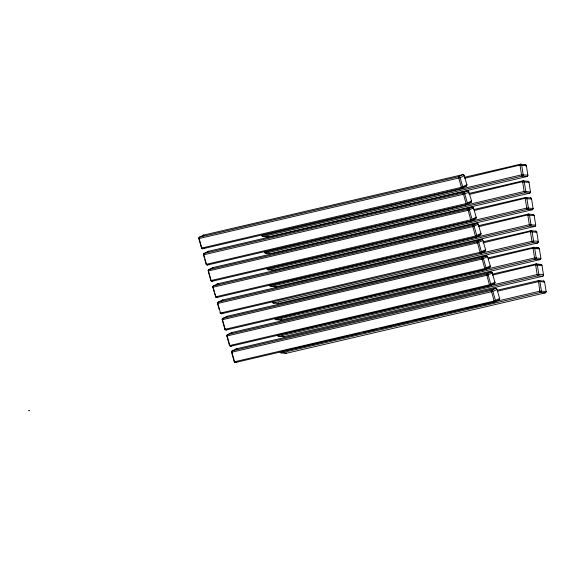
<?xml version="1.0" encoding="UTF-8"?>
<svg xmlns="http://www.w3.org/2000/svg" width="575" height="575" viewBox="0 0 575 575"><rect width="100%" height="100%" fill="white"/><g stroke="black" fill="none" stroke-linecap="round" stroke-linejoin="round"><path stroke-width="0.86" d="M526.096 165.535L525.909 165.923L525.952 165.463M201.811 248.206L199.058 238.165M206.49 264.45L203.737 254.409M211.169 280.693L208.416 270.66M215.848 296.937L213.095 286.903M220.527 313.188L217.774 303.147M225.213 329.432L222.453 319.391M229.892 345.676L227.139 335.635M234.571 361.919L231.818 351.886M463.831 175.152C465.419 175.821 460.338 177.546 458.505 178.085L198.641 238.639L199.446 238.201M204.132 254.452L203.32 254.89L463.184 194.328C465.017 193.782 470.091 192.079 468.51 191.396M472.938 207.712A1.215 0.568 76.9 0 1 473.038 207.999L473.196 207.64M496.592 288.866C498.173 289.548 493.098 291.252 491.266 291.798L231.423 352.324L232.214 351.922M262.121 235.714L521.525 174.843L528.008 175.181L527.649 175.353M264.723 252.332L524.134 191.461L530.452 191.913M267.332 268.949L526.736 208.078L533.219 208.416L532.86 208.596M269.941 285.567L529.345 224.703L535.663 225.148M272.543 302.191L272.73 301.796A1.215 0.568 76.9 0 0 273.506 303.039L278.199 303.507L537.424 243.031A1.215 0.568 76.9 0 0 537.833 242.485M275.152 318.809L317.673 308.538M277.754 335.426L277.941 335.038A1.215 0.568 76.9 0 0 278.717 336.282L283.41 336.742L542.635 276.266A1.215 0.568 76.9 0 0 543.044 275.727M280.363 352.051L280.55 351.656A1.215 0.568 76.9 0 0 281.319 352.899L286.019 353.366L545.237 292.883A1.215 0.568 76.9 0 0 545.653 292.344M544.338 281.872C545.855 282.886 540.169 280.902 538.279 281.685L497.662 291.158M458.735 177.682L461.488 187.723M463.414 193.926L466.167 203.967M468.1 210.177L470.853 220.211M472.779 226.421L475.532 236.454M477.458 242.664L480.211 252.698M482.137 258.908L484.89 268.949M486.817 275.152L489.569 285.193M491.496 291.403L494.248 301.437M520.317 164.96L464.737 178.25M522.919 181.585L469.071 194.465M525.528 198.202L474.267 210.479M528.13 214.82L478.601 226.694M530.739 231.438L482.935 242.909M533.341 248.062L488.132 258.923M535.95 264.68L492.466 275.145M538.552 281.297L539.767 291.18A1.215 0.568 76.9 0 0 540.536 292.423L545.237 292.883A1.215 1.057 -84.4 0 0 546.099 291.453L544.604 281.958A1.215 1.057 -84.4 0 0 543.375 281.017L542.592 280.938M262.013 235.585L262.308 235.319A1.215 0.568 76.9 0 0 263.084 236.562L267.777 237.029L526.995 176.547A1.215 0.568 76.9 0 0 527.361 176.245M264.615 252.202L264.917 251.936A1.215 0.568 76.9 0 0 265.686 253.187L270.387 253.647L529.604 193.171A1.215 1.057 -84.4 0 0 530.459 191.741L528.971 182.239A1.215 1.057 -84.4 0 0 527.742 181.298L523.042 180.838L468.611 193.538M267.224 268.827L267.519 268.561A1.215 0.568 76.9 0 0 268.295 269.804L272.988 270.264L532.206 209.789A1.215 1.057 -84.4 0 0 533.068 208.358L531.58 198.864A1.215 1.057 -84.4 0 0 530.351 197.915L525.651 197.455L473.807 209.552M269.826 285.444L270.128 285.178A1.215 0.568 76.9 0 0 270.897 286.422L275.598 286.889L534.815 226.406A1.215 1.057 -84.4 0 0 535.677 224.976L534.182 215.481A1.215 1.057 -84.4 0 0 532.953 214.54L528.253 214.072L478.141 225.767M272.435 302.062L272.73 301.796L272.27 302.098A1.215 1.057 -84.4 0 0 273.506 303.039L532.723 242.564L537.424 243.031A1.215 1.057 -84.4 0 0 538.279 241.593L536.791 232.099A1.215 1.057 -84.4 0 0 535.562 231.157L530.862 230.697L483.338 241.78M275.037 318.679L275.339 318.421A1.215 0.568 76.9 0 0 276.108 319.664L280.808 320.124L540.026 259.648A1.215 0.568 76.9 0 0 540.442 259.102M277.646 335.304L277.941 335.038L277.488 335.34M280.248 351.922L280.55 351.656L280.09 351.957A1.215 1.057 -84.4 0 0 281.319 352.899L540.536 292.423A1.215 1.057 -84.4 0 0 541.398 290.993L539.911 281.498A1.215 1.057 -84.4 0 0 538.682 280.55L497.202 290.231M201.681 248.077L461.179 187.364L467.001 184.712L466.605 184.74M206.36 264.327L465.858 203.607L471.68 200.955L471.284 200.984M211.039 280.571L470.537 219.858C472.506 219.7 477.042 216.186 476.05 217.551M215.718 296.815L475.223 236.102L481.038 233.45L480.391 233.529A1.215 0.568 76.9 0 1 480.211 234.945L476.071 237.008L216.854 297.483A1.215 1.064 63.6 0 1 215.474 296.563L215.999 296.578A1.215 0.568 76.9 0 0 216.854 297.483L217.544 297.138M220.405 313.059L479.902 252.346L485.724 249.694L485.329 249.722M225.084 329.303L484.581 268.59L490.209 265.93M229.763 345.553L489.26 284.841L495.082 282.181L494.687 282.21M234.442 361.797L493.939 301.084L499.761 298.432L499.366 298.461M458.864 177.804L458.505 178.085A1.215 0.568 76.9 0 1 458.685 176.669L462.825 174.606A1.215 0.568 76.9 0 1 463.443 174.965M463.543 194.055L463.184 194.328A1.215 0.568 76.9 0 1 463.371 192.912L467.511 190.857A1.215 0.568 76.9 0 1 468.122 191.209M468.223 210.299L208.121 271.041A1.215 1.064 63.6 0 1 208.833 269.632L212.973 267.576L472.19 207.101A1.215 0.568 76.9 0 1 472.65 207.259M472.909 226.543L212.8 287.284A1.215 1.064 63.6 0 1 213.512 285.876L217.652 283.82L476.869 223.344A1.215 0.568 76.9 0 1 477.171 223.373M477.588 242.787L217.479 303.528A1.215 1.064 63.6 0 1 218.191 302.127L222.331 300.064L481.548 239.588A1.215 0.568 76.9 0 1 482.166 239.947M482.267 259.03L222.158 319.772A1.215 1.064 63.6 0 1 222.87 318.37L227.01 316.315L486.227 255.832A1.215 0.568 76.9 0 1 486.845 256.191M486.946 275.281L226.838 336.016A1.215 1.064 63.6 0 1 227.549 334.614L231.689 332.558L490.906 272.083A1.215 0.568 76.9 0 1 491.373 272.241M491.625 291.525L491.266 291.798A1.215 0.568 76.9 0 1 491.452 290.382L495.592 288.327A1.215 1.064 63.6 0 1 496.965 289.239L499.646 298.526A1.215 1.064 63.6 0 1 498.935 299.927L494.795 301.983L235.577 362.466A1.215 1.064 63.6 0 1 234.197 361.546L231.524 352.267A1.215 1.064 63.6 0 1 232.235 350.858L236.368 348.802L495.592 288.327A1.215 0.568 76.9 0 1 496.34 288.938M520.425 165.09L520.037 165.348L521.525 174.843A1.215 0.568 76.9 0 0 522.301 176.087L526.995 176.547A1.215 1.057 -84.4 0 0 527.857 175.116L526.369 165.622A1.215 1.057 -84.4 0 0 525.133 164.68L520.44 164.213L464.277 177.323M523.027 181.707L522.646 181.966L524.134 191.461A1.215 0.568 76.9 0 0 524.903 192.704L529.604 193.171A1.215 0.568 76.9 0 0 530.035 192.345M525.636 198.332L525.248 198.583L526.736 208.078A1.215 0.568 76.9 0 0 527.512 209.329L532.206 209.789A1.215 0.568 76.9 0 0 532.637 208.962M528.238 214.949L527.857 215.201L529.345 224.703A1.215 0.568 76.9 0 0 530.114 225.946L534.815 226.406A1.215 0.568 76.9 0 0 535.246 225.587M530.847 231.567L530.459 231.826L531.947 241.32A1.215 0.568 76.9 0 0 532.723 242.564A1.215 1.057 -84.4 0 0 533.578 241.133L532.091 231.639A1.215 1.057 -84.4 0 0 530.862 230.697A1.215 0.568 76.9 0 0 530.459 231.826L536.777 232.271M533.449 248.184L533.068 248.443L534.556 257.938A1.215 0.568 76.9 0 0 535.325 259.188L540.026 259.648A1.215 1.057 -84.4 0 0 540.888 258.218L539.393 248.716A1.215 1.057 -84.4 0 0 538.164 247.775L533.463 247.315L488.534 257.794M536.058 264.809L535.67 265.061L537.158 274.562A1.215 0.568 76.9 0 0 537.934 275.806L542.635 276.266A1.215 1.057 -84.4 0 0 543.49 274.836L542.002 265.341A1.215 1.057 -84.4 0 0 540.773 264.399L536.072 263.932L492.868 274.016M538.667 281.427L538.279 281.685A1.215 0.568 76.9 0 1 538.682 280.55L541.808 280.859M201.437 247.832L201.962 247.847A1.215 0.568 76.9 0 0 202.81 248.745L462.034 188.269L466.174 186.214A1.215 1.064 63.6 0 0 466.878 184.805L464.205 175.526A1.215 1.064 63.6 0 0 462.825 174.606L203.607 235.089L199.467 237.144A1.215 1.064 63.6 0 0 198.756 238.546L201.437 247.832A1.215 1.064 63.6 0 0 202.81 248.745L204.19 248.062M208.876 264.306L207.496 264.989A1.215 1.064 63.6 0 1 206.116 264.076L206.641 264.09A1.215 0.568 76.9 0 0 207.496 264.989L466.713 204.513L470.853 202.458A1.215 0.568 76.9 0 0 471.062 202.17M212.865 280.895L212.175 281.24A1.215 1.064 63.6 0 1 210.795 280.32L211.32 280.334A1.215 0.568 76.9 0 0 212.175 281.24L471.392 220.757L475.532 218.701A1.215 0.568 76.9 0 0 475.798 218.184M220.843 312.469L220.038 312.908L220.685 312.822A1.215 0.568 76.9 0 0 221.533 313.727L531.947 241.32C533.83 241.026 539.415 240.724 538.107 242.147M227.592 329.288L226.212 329.971A1.215 1.064 63.6 0 1 224.832 329.058L225.364 329.072A1.215 0.568 76.9 0 0 226.212 329.971L485.429 269.495L489.569 267.44A1.215 1.064 63.6 0 0 490.281 266.031L487.607 256.752A1.215 1.064 63.6 0 0 486.227 255.832L482.087 257.895L222.87 318.37A1.215 0.568 76.9 0 0 222.69 319.786L222.353 319.52M226.838 336.016L229.396 345.395L230.043 345.316A1.215 0.568 76.9 0 0 230.891 346.215L490.116 285.739L494.256 283.683A1.215 0.568 76.9 0 0 494.522 283.159M234.197 361.546L234.722 361.56A1.215 0.568 76.9 0 0 235.577 362.466L236.268 362.121M204.88 247.717L205.57 247.372M213.555 280.55L214.245 280.212M222.913 313.044L221.533 313.727A1.215 1.064 63.6 0 1 220.153 312.814M231.581 345.877L230.891 346.215A1.215 1.064 63.6 0 1 229.82 345.848M232.271 345.532L232.961 345.187M236.958 361.776L237.647 361.438M480.312 252.576L479.902 252.346A1.215 0.568 76.9 0 0 480.75 253.252L484.89 251.196A1.215 1.064 63.6 0 0 485.602 249.787L482.928 240.508A1.215 1.064 63.6 0 0 481.548 239.588L477.408 241.644L218.191 302.127A1.215 0.568 76.9 0 0 218.011 303.543L217.673 303.277M531.566 199.036L525.248 198.583A1.215 0.568 76.9 0 1 525.651 197.455A1.215 1.057 -84.4 0 1 526.88 198.397L528.367 207.898A1.215 1.057 -84.4 0 1 527.512 209.329L268.295 269.804A1.215 1.057 -84.4 0 1 267.059 268.863L267.519 268.561M540.874 258.391L534.556 257.938L449.01 277.897M541.988 265.513L535.67 265.061A1.215 0.568 76.9 0 1 536.072 263.932A1.215 1.057 -84.4 0 1 537.302 264.874L538.789 274.376A1.215 1.057 -84.4 0 1 537.934 275.806L278.717 336.282A1.215 1.057 -84.4 0 1 277.567 335.635M526.161 165.859L526.52 165.686L520.037 165.348A1.215 0.568 76.9 0 1 520.44 164.213A1.215 1.057 -84.4 0 1 521.669 165.162L523.157 174.656A1.215 1.057 -84.4 0 1 522.301 176.087L263.084 236.562A1.215 1.057 -84.4 0 1 261.848 235.621L262.308 235.319M528.763 182.476L529.129 182.304L522.646 181.966A1.215 0.568 76.9 0 1 523.042 180.838A1.215 1.057 -84.4 0 1 524.278 181.779L525.766 191.274A1.215 1.057 -84.4 0 1 524.903 192.704L265.686 253.187A1.215 1.057 -84.4 0 1 264.457 252.238L264.917 251.936M533.974 215.718L534.34 215.539L527.857 215.201A1.215 0.568 76.9 0 1 528.253 214.072A1.215 1.057 -84.4 0 1 529.489 215.021L530.977 224.516A1.215 1.057 -84.4 0 1 530.114 225.946L270.897 286.422A1.215 1.057 -84.4 0 1 269.668 285.48L270.128 285.178M545.891 291.69L546.25 291.518L540.054 291.115L481.872 304.685M538.94 249.018L539.551 248.781L533.068 248.443A1.215 0.568 76.9 0 1 533.463 247.315A1.215 1.057 -84.4 0 1 534.7 248.256L536.188 257.751A1.215 1.057 -84.4 0 1 535.325 259.188L276.108 319.664A1.215 1.057 -84.4 0 1 274.879 318.723L275.339 318.421M543.325 275.389C544.626 273.959 539.041 274.261 537.158 274.562L451.619 294.515M28.915 410.787L29.217 410.557M463.579 186.818L466.174 186.214A1.215 0.568 76.9 0 0 466.454 185.409M469.121 202.86L470.853 202.458A1.215 1.064 63.6 0 0 471.565 201.056L468.884 191.77A1.215 1.064 63.6 0 0 467.511 190.857L208.287 251.333L204.154 253.388A1.215 1.064 63.6 0 0 203.442 254.79L204.333 257.887M473.8 219.104L475.532 218.701A1.215 1.064 63.6 0 0 476.244 217.3L473.57 208.013A1.215 1.064 63.6 0 0 472.19 207.101L468.05 209.156L208.833 269.632A1.215 0.568 76.9 0 0 208.646 271.048L208.315 270.782M478.486 235.355L480.211 234.945A1.215 1.064 63.6 0 0 480.923 233.543L478.249 224.264A1.215 1.064 63.6 0 0 476.869 223.344L472.729 225.4L213.512 285.876A1.215 0.568 76.9 0 0 213.325 287.299L212.994 287.026M482.303 251.8L484.89 251.196A1.215 0.568 76.9 0 0 485.171 250.391M536.439 248.177L538.164 247.775A1.215 0.568 76.9 0 1 538.631 248.163M487.844 267.842L489.569 267.44A1.215 0.568 76.9 0 0 489.85 266.635M318.543 308.337L448.148 278.099M539.041 264.802L540.773 264.399A1.215 0.568 76.9 0 1 541.24 264.787M492.523 284.086L494.256 283.683A1.215 1.064 63.6 0 0 494.96 282.282L492.286 272.996A1.215 1.064 63.6 0 0 490.906 272.083L486.766 274.138L227.549 334.614A1.215 0.568 76.9 0 0 227.369 336.03L227.032 335.764M278.803 334.837L320.282 325.162M321.145 324.954L364.349 314.877M365.211 314.676L406.69 305.002M407.553 304.8L450.757 294.716M282.275 351.253L292.646 348.831M294.371 348.428L297.828 347.623M299.561 347.221L309.925 344.806M311.657 344.396L315.107 343.591M316.839 343.189L322.884 341.78M323.754 341.579L327.204 340.774M328.936 340.364L332.393 339.559M334.118 339.157L344.49 336.742M346.215 336.339L349.672 335.527M351.404 335.124L359.174 333.313M363.501 332.307L366.951 331.495M368.683 331.092L376.46 329.281M380.779 328.275L384.237 327.463M385.962 327.06L393.738 325.249M395.471 324.846L410.155 321.418M412.749 320.814L428.303 317.184M430.028 316.782L445.582 313.152M447.314 312.75L453.359 311.341M454.221 311.14L462.868 309.12M464.593 308.717L480.147 305.088M28.815 410.615L29.239 410.715M482.655 240.436L483.05 240.408L477.228 243.067A1.215 0.568 76.9 0 1 477.408 241.644A1.215 1.064 63.6 0 1 478.788 242.564L481.462 251.843A1.215 1.064 63.6 0 1 480.75 253.252M487.334 256.687L487.729 256.658L481.908 259.311A1.215 0.568 76.9 0 1 482.087 257.895A1.215 1.064 63.6 0 1 483.467 258.808L486.141 268.094A1.215 1.064 63.6 0 1 485.429 269.495A1.215 0.568 76.9 0 1 484.581 268.59L484.991 268.82M492.013 272.931L492.408 272.902L486.587 275.554A1.215 0.568 76.9 0 1 486.766 274.138A1.215 1.064 63.6 0 1 488.146 275.051L490.82 284.338A1.215 1.064 63.6 0 1 490.116 285.739A1.215 0.568 76.9 0 1 489.26 284.841L489.67 285.063M473.491 207.913L467.863 210.572A1.215 0.568 76.9 0 1 468.05 209.156A1.215 1.064 63.6 0 1 469.43 210.069L472.104 219.355A1.215 1.064 63.6 0 1 471.392 220.757A1.215 0.568 76.9 0 1 470.537 219.858L470.954 220.081M478.17 224.157L472.542 226.816A1.215 0.568 76.9 0 1 472.729 225.4A1.215 1.064 63.6 0 1 474.109 226.32L476.783 235.599A1.215 1.064 63.6 0 1 476.071 237.008A1.215 0.568 76.9 0 1 475.223 236.102L475.633 236.332M267.059 268.863L267.842 268.935M471.033 201.042L471.414 201.142M475.712 217.285L476.093 217.386M480.772 233.637L480.391 233.529L480.729 233.795M461.588 187.594L461.179 187.364A1.215 0.568 76.9 0 0 462.034 188.269A1.215 1.064 63.6 0 0 462.738 186.868L460.065 177.582A1.215 1.064 63.6 0 0 458.685 176.669L199.467 237.144A1.215 0.568 76.9 0 0 199.288 238.56L198.95 238.294M466.275 203.838L465.858 203.607A1.215 0.568 76.9 0 0 466.713 204.513A1.215 1.064 63.6 0 0 467.425 203.112L464.751 193.825A1.215 1.064 63.6 0 0 463.371 192.912L204.154 253.388A1.215 0.568 76.9 0 0 203.967 254.804L203.636 254.538M494.356 301.314L493.939 301.084A1.215 0.568 76.9 0 0 494.795 301.983A1.215 1.064 63.6 0 0 495.506 300.581L492.832 291.295A1.215 1.064 63.6 0 0 491.452 290.382L232.235 350.858A1.215 0.568 76.9 0 0 232.048 352.274L231.718 352.008M521.906 175.102L521.525 174.843L521.791 175.231M524.508 191.719L524.134 191.461L524.393 191.849M527.117 208.344L526.736 208.078L527.002 208.473M529.719 224.962L529.345 224.703L529.604 225.091M532.328 241.579L531.947 241.32L532.213 241.708M534.93 258.197L534.556 257.938L534.815 258.326M537.539 274.821L537.158 274.562L537.424 274.951M540.141 291.439L539.767 291.18L540.033 291.568M204.779 259.433L206.116 264.076M208.567 272.586L210.795 280.32M212.8 287.284L214.137 291.928M214.583 293.473L215.028 295.018M217.479 303.528L219.262 309.717M222.158 319.772L224.832 329.058M473.038 207.575L473.038 207.999M468.352 191.331L468.359 191.755M221.569 301.163A1.215 1.064 63.6 0 1 221.691 300.581M221.849 300.344A1.215 1.064 63.6 0 1 222.331 300.064A1.215 0.568 76.9 0 1 222.949 300.423M271.989 269.883A1.215 1.057 -84.4 0 0 272.988 270.264A1.215 0.568 76.9 0 0 273.355 269.963M530.351 197.915A1.215 0.568 76.9 0 1 530.668 198.109M202.846 236.181A1.215 1.064 63.6 0 1 203.607 235.089A1.215 0.568 76.9 0 1 204.226 235.441M280.018 319.952A1.215 1.057 -84.4 0 0 280.808 320.124A1.215 0.568 76.9 0 0 281.24 319.298M284.869 352.719A1.215 1.057 -84.4 0 0 286.019 353.366A1.215 0.568 76.9 0 0 286.436 352.82M543.375 281.017A1.215 0.568 76.9 0 1 543.849 281.405M207.553 252.123A1.215 1.064 63.6 0 1 208.287 251.333A1.215 0.568 76.9 0 1 208.754 251.491M277.409 303.327A1.215 1.057 -84.4 0 0 278.199 303.507A1.215 0.568 76.9 0 0 278.473 303.377M278.631 302.68A1.215 0.568 76.9 0 1 278.566 303.197M535.562 231.157A1.215 0.568 76.9 0 1 535.878 231.344M536.159 231.797A1.215 0.568 76.9 0 1 536.267 232.092M216.89 284.92A1.215 1.064 63.6 0 1 217.652 283.82A1.215 0.568 76.9 0 1 218.263 284.179M477.48 223.704A1.215 0.568 76.9 0 1 477.617 223.955M269.387 253.266A1.215 1.057 -84.4 0 0 270.387 253.647A1.215 0.568 76.9 0 0 270.746 253.338M527.742 181.298A1.215 0.568 76.9 0 1 527.9 181.355M528.209 181.686A1.215 0.568 76.9 0 1 528.346 181.944M282.864 336.706A1.215 1.057 -84.4 0 0 283.41 336.742A1.215 0.568 76.9 0 0 283.683 336.612M282.62 336.569A1.215 1.057 -84.4 0 1 282.268 336.102M283.827 336.202A1.215 0.568 76.9 0 1 283.777 336.44M541.37 265.039A1.215 0.568 76.9 0 1 541.477 265.334M212.232 268.367A1.215 1.064 63.6 0 1 212.973 267.576A1.215 0.568 76.9 0 1 213.275 267.605M226.27 317.105A1.215 1.064 63.6 0 1 227.01 316.315A1.215 0.568 76.9 0 1 227.477 316.473M274.8 286.709A1.215 1.057 -84.4 0 0 275.598 286.889A1.215 0.568 76.9 0 0 275.957 286.58M532.953 214.54A1.215 0.568 76.9 0 1 533.658 215.474M229.641 345.597A1.215 1.064 63.6 0 1 229.518 345.302M230.956 333.349A1.215 1.064 63.6 0 1 231.689 332.558A1.215 0.568 76.9 0 1 231.998 332.587M266.778 236.648A1.215 1.057 -84.4 0 0 267.777 237.029A1.215 0.568 76.9 0 0 268.137 236.72M525.133 164.68A1.215 0.568 76.9 0 1 525.737 165.32M525.845 165.614A1.215 0.568 76.9 0 1 525.909 165.923M499.201 299.41A1.215 0.568 76.9 0 1 498.935 299.927M235.728 349.312A1.215 1.064 63.6 0 1 236.368 348.802A1.215 0.568 76.9 0 1 237.116 349.413"/></g></svg>
